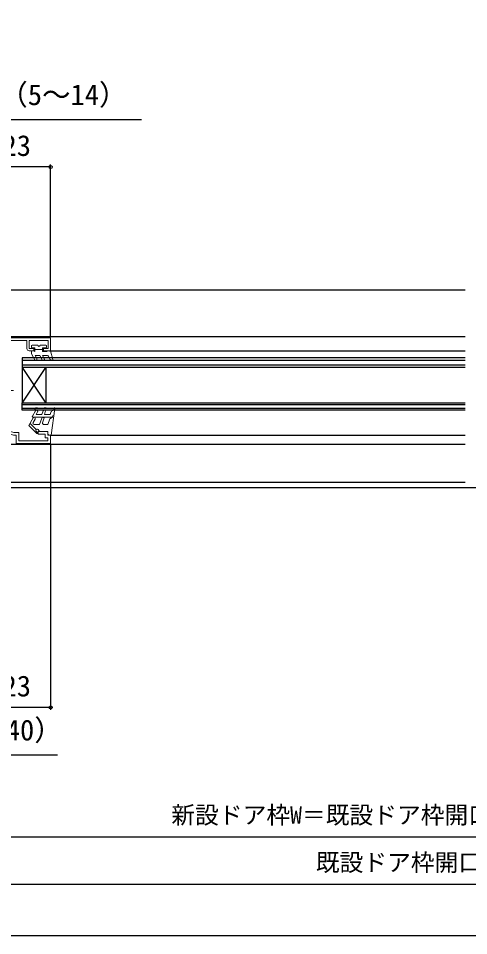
# Model space of a CAD drawing. Units: millimetres, scale not verified. Extents: x -525 to 525, y -783 to 779.
# Drawn here: x -168 to 21.5, y -782.7 to -396.1 of the extents above; entities that cross this region are included whole.
import ezdxf
from ezdxf.enums import TextEntityAlignment as Align

# ---------------------------------------------------------------- set-up
doc = ezdxf.new("R2010")
doc.units = ezdxf.units.MM
doc.header["$LTSCALE"] = 4
doc.layers.add('0-2_YKK_11', color=211, linetype='Continuous', lineweight=18)
doc.layers.add('0-5_YKK_13', color=4, linetype='Continuous', lineweight=18)
for name, color, linetype in [('0-4_YKK_12', 2, 'Continuous'), ('0-6_YKK_D', 6, 'Continuous'), ('0-7_YKK_ZWAK', 7, 'Continuous')]:
    doc.layers.add(name, color=color, linetype=linetype)
doc.styles.add('ＭＳ ゴシック', font='')
doc.styles.get('ＭＳ ゴシック').set_extended_font_data('MS Gothic')

msp = doc.modelspace()

# ---------------------------------------------------------------- linework, layer by layer
at = {"layer": '0-2_YKK_11'}
for points in [[(-177.247, -530.717), (-154.447, -530.717), (-154.447, -536.217), (-157.447, -536.217), (-157.447, -535.217), (-155.447, -535.217), (-155.447, -531.817), (-163.447, -531.817), (-163.447, -535.217), (-161.447, -535.217), (-161.447, -536.217), (-163.447, -536.217)], [(-164.447, -535.217), (-164.447, -531.817), (-176.147, -531.817), (-176.147, -535.092), (-176.347, -535.438), (-176.347, -552.917), (-170.047, -552.917)], [(-175.247, -569.017), (-174.947, -569.017), (-174.947, -569.717), (-173.347, -569.717), (-169.988, -570.617), (-167.847, -570.617), (-167.847, -574.117), (-155.547, -574.118), (-155.547, -572.816), (-156.747, -572.816), (-156.747, -571.316), (-159.647, -571.316), (-159.647, -570.216), (-155.647, -570.217), (-155.647, -571.716), (-154.447, -571.716), (-154.447, -575.216)], [(-154.447, -575.216), (-168.947, -575.215), (-168.947, -571.717), (-170.133, -571.717), (-173.492, -570.817), (-175.247, -570.817)]]:
    msp.add_lwpolyline(points, dxfattribs=at)
msp.add_arc((-163.447, -535.217), 1, 180.00001, 269.99999, dxfattribs=at)
at = {"layer": '0-4_YKK_12'}
for p, q in [((-176.947, -510.517), (20.043, -510.517)), ((-176.947, -530.217), (20.043, -530.217)), ((-154.947, -536.217), (20.043, -536.217)), ((20.043, -539.217), (-166.448, -539.217)), ((-166.448, -539.217), (-166.448, -543.215)), ((20.043, -540.217), (-166.448, -540.217)), ((20.043, -542.217), (-166.448, -542.217)), ((-166.448, -543.215), (-166.448, -558.215)), ((-166.448, -543.215), (-156.448, -558.215)), ((-166.448, -558.215), (-156.448, -543.215)), ((20.043, -543.217), (-166.448, -543.217)), ((-156.448, -543.215), (-156.448, -558.215)), ((20.043, -558.215), (-166.448, -558.215)), ((-166.448, -561.215), (-166.448, -558.215)), ((20.043, -558.915), (-166.448, -558.915)), ((20.043, -560.515), (-166.448, -560.515)), ((20.043, -561.215), (-166.448, -561.215)), ((-154.647, -571.716), (20.043, -571.716)), ((-176.947, -575.517), (20.043, -575.517)), ((-176.947, -591.517), (20.043, -591.517)), ((405.259, -594.016), (-392.72, -594.016))]:
    msp.add_line(p, q, dxfattribs=at)
at = {"layer": '0-5_YKK_13'}
for p, q in [((-162.548, -534.117), (-162.548, -534.617)), ((-161.567, -536.217), (-162.548, -536.217)), ((-162.548, -536.217), (-162.548, -537.517)), ((-159.848, -533.817), (-162.248, -533.817)), ((-161.048, -534.917), (-162.248, -534.917)), ((-161.567, -536.217), (-161.048, -536.517)), ((-161.048, -534.917), (-161.048, -536.517)), ((-157.848, -535.717), (-161.048, -535.717)), ((-156.448, -533.817), (-158.848, -533.817)), ((-156.448, -534.917), (-157.848, -534.917)), ((-157.848, -534.917), (-157.848, -536.517)), ((-155.967, -536.517), (-157.848, -536.517)), ((-156.148, -534.617), (-156.148, -534.117)), ((-155.448, -536.217), (-155.967, -536.517)), ((-154.448, -536.217), (-155.448, -536.217)), ((-153.459, -539.838), (-154.448, -536.217)), ((-161.133, -539.967), (-162.548, -537.517)), ((-160.989, -538.217), (-160.267, -539.467)), ((-159.003, -538.217), (-160.989, -538.217)), ((-157.992, -539.967), (-159.003, -538.217)), ((-157.848, -538.217), (-157.126, -539.467)), ((-155.764, -538.217), (-157.848, -538.217)), ((-154.748, -539.686), (-155.312, -538.502)), ((-153.898, -540.176), (-154.748, -539.686)), ((-161.108, -560.766), (-160.848, -560.316)), ((-160.148, -560.216), (-160.675, -560.216)), ((-157.143, -560.416), (-159.948, -560.416)), ((-156.543, -560.216), (-156.943, -560.216)), ((-154.148, -560.416), (-156.343, -560.416)), ((-154.148, -560.416), (-152.994, -560.22)), ((-154.148, -571.716), (-152.646, -560.556)), ((-153.142, -560.489), (-153.239, -561.216)), ((-163.648, -567.63), (-161.821, -564.466)), ((-162.108, -563.766), (-160.78, -561.466)), ((-153.643, -564.216), (-161.848, -564.216)), ((-153.239, -561.216), (-160.848, -561.216)), ((-159.914, -561.966), (-160.52, -563.016)), ((-158.149, -563.016), (-160.52, -563.016)), ((-157.613, -561.545), (-158.149, -563.016)), ((-156.674, -561.887), (-157.085, -563.016)), ((-154.65, -563.016), (-157.085, -563.016)), ((-153.643, -564.216), (-154.799, -564.883)), ((-154.196, -561.768), (-154.65, -563.016)), ((-154.196, -561.768), (-153.239, -561.216)), ((-153.535, -563.416), (-153.641, -564.2)), ((-160.336, -570.943), (-163.648, -567.63)), ((-163.13, -566.734), (-160.501, -569.363)), ((-160.955, -564.966), (-161.821, -566.466)), ((-161.388, -567.216), (-159.148, -567.216)), ((-158.176, -564.545), (-159.148, -567.216)), ((-157.236, -564.887), (-157.839, -566.545)), ((-157.37, -567.216), (-155.648, -567.216)), ((-154.799, -564.883), (-155.648, -567.216)), ((-159.982, -570.589), (-160.501, -570.07)), ((-159.148, -570.216), (-159.748, -569.416)), ((-155.648, -570.216), (-159.148, -570.216)), ((-155.648, -570.216), (-155.648, -571.016)), ((-154.948, -571.716), (-154.148, -571.716))]:
    msp.add_line(p, q, dxfattribs=at)
for centre, radius, start, end in [((-162.248, -534.117), 0.3, 90, 180), ((-162.248, -534.617), 0.3, 180, 270), ((-159.348, -533.817), 0.5, 180, 0), ((-156.448, -534.117), 0.3, 0, 90), ((-156.448, -534.617), 0.3, 270, 0), ((-160.7, -539.717), 0.5, 209.99999, 29.99999), ((-157.559, -539.717), 0.5, 209.99999, 29.99999), ((-155.764, -538.717), 0.5, 25.4766, 90), ((-153.748, -539.917), 0.3, 239.99576, 17.58989), ((-160.675, -560.416), 0.2, 90, 150), ((-160.148, -560.416), 0.2, 0, 90), ((-156.943, -560.416), 0.2, 90, 180), ((-156.543, -560.416), 0.2, 0, 90), ((-152.944, -560.516), 0.3, 352.68237, 99.62732), ((-161.848, -563.916), 0.3, 150, 270), ((-161.388, -564.716), 0.5, 330.00005, 149.99996), ((-160.848, -560.916), 0.3, 150, 270), ((-160.347, -561.716), 0.5, 330, 150), ((-157.706, -564.716), 0.5, 339.99997, 159.99997), ((-157.143, -561.716), 0.5, 340.00001, 160.00001), ((-161.388, -566.716), 0.5, 150.00001, 270), ((-157.37, -566.716), 0.5, 159.99997, 270), ((-160.148, -569.716), 0.5, 36.8727, 225.00131), ((-160.159, -570.766), 0.25, 224.99768, 45.01976), ((-154.948, -571.016), 0.7, 180, 270)]:
    msp.add_arc(centre, radius, start, end, dxfattribs=at)
at = {"layer": '0-6_YKK_D'}
for p, q in [((-154.447, -458.717), (-177.449, -458.717)), ((-154.447, -530.217), (-154.447, -457.717)), ((-154.447, -575.916), (-154.447, -687.517)), ((-154.447, -686.517), (-177.449, -686.517)), ((-191.948, -741.017), (217.052, -741.017)), ((-201.948, -761.017), (227.051, -761.017))]:
    msp.add_line(p, q, dxfattribs=at)
for points in [[(-191.448, -438.717), (-177.449, -438.717), (-116.149, -438.717)], [(-197.449, -686.517), (-184.172, -706.517), (-151.604, -706.517)]]:
    msp.add_lwpolyline(points, dxfattribs=at)
for centre in [(-154.447, -458.717), (-154.447, -686.517)]:
    msp.add_circle(centre, 0.637, dxfattribs=at)
at = {"layer": '0-7_YKK_ZWAK'}
msp.add_lwpolyline([(-525, -782.7), (525, -782.7), (525, 747.3)], dxfattribs=at)

# ---------------------------------------------------------------- texts
at = {"layer": '0-6_YKK_D', "style": 'ＭＳ ゴシック'}
for s, height, p in [('（5～14）', 8.798, (-176.035, -435.285)), ('23', 8.798, (-174.675, -456.717)), ('23', 8.798, (-174.675, -684.517)), ('（40）', 8.798, (-185.309, -703.085)), ('新設ドア枠W＝既設ドア枠開口幅－20', 7.331, (-103.613, -737.71)), ('既設ドア枠開口幅', 7.331, (-42.789, -757.71))]:
    msp.add_text(s, height=height, dxfattribs=at).set_placement(p, align=Align.BOTTOM_LEFT)

doc.saveas('drawing.dxf')
